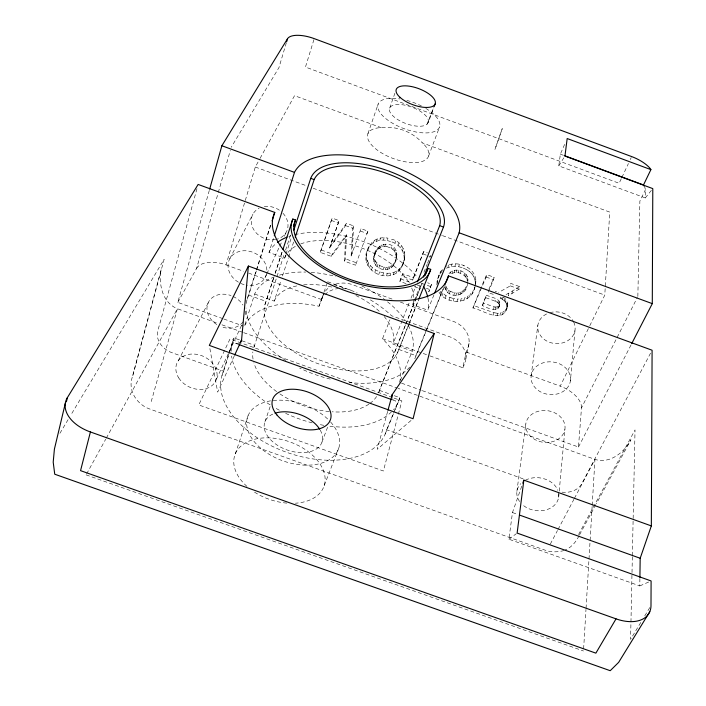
<?xml version="1.0" encoding="UTF-8"?>
<svg xmlns="http://www.w3.org/2000/svg" width="706" height="706" viewBox="0 0 706 706"><rect width="100%" height="100%" fill="white"/><g stroke="black" fill="none" stroke-linecap="round" stroke-linejoin="round"><path stroke-width="0.53" stroke-dasharray="3.53 2.65" d="M521.716 486.205L512.468 512.538L508.902 539.199L639.795 585.927L639.892 578.479M564.615 144.395L560.352 154.146L558.781 165.892L645.284 197.936L645.399 189.737L644.71 186.852M402.773 264.573C407.23 255.184 400.717 244.338 391.186 241.681L391.962 239.325C410.618 243.499 407.336 272.64 390.021 275.64C372.847 278.367 358.71 260.867 369.67 245.573L367.217 251.415M403.514 262.164C396.834 284.077 358.41 270.248 368.064 249.041M632.347 556.681L630.59 639.345L641.357 621.509M632.364 555.578L635.029 429.936L578.17 535.263M637.853 296.458L639.874 201.139L645.399 189.737M344.519 261.185L345.587 237.181L346.496 234.842L345.419 258.793L344.519 261.185L355.577 265.209L356.451 262.817L345.419 258.793M436.855 284.959C437.085 279.135 439.017 273.16 442.891 268.721C441.656 273.381 437.402 276.778 437.005 281.915M437.438 283.512L437.641 279.47M353.644 225.929L352.012 253.657L351.12 256.04L352.753 228.259L353.644 225.929L346.461 223.299L330.417 245.785L329.464 248.141L345.543 225.62L346.461 223.299M583.633 648.796L585.989 609.384M586.051 608.29L588.936 560.114M588.998 559.02L590.048 541.502M590.11 540.408L592.14 506.467M592.202 505.372L594.955 459.385L398.096 388.362M589.766 325.784L604.777 295.108L609.746 212.1L422.329 142.868C411.81 131.29 396.137 125.809 380.666 127.645A32.344 14.314 20.3 0 0 373.059 146.495A32.344 14.314 20.3 0 0 416.116 162.521A32.344 14.314 20.3 0 0 422.956 143.38L422.329 142.868M422.276 390.647L578.479 447.03L581.488 407.891L637.359 297.438M570.413 380.922A19.812 16.362 6.7 0 0 543.02 362.858A19.812 16.362 6.7 0 0 538.916 390.895A19.812 16.362 6.7 0 0 570.413 380.922L575.011 330.223M558.667 497.262L564.924 429.23A19.733 15.929 7.3 0 0 537.619 411.457A19.733 15.929 7.3 0 0 533.595 438.753A19.733 15.929 7.3 0 0 564.924 429.23M373.73 259.437C372.583 241.708 398.007 237.622 396.622 256.896C395.131 277.555 366.388 270.804 375.601 252.042M475.059 285.939C480.424 270.213 458.865 258.687 446.271 266.144M475.473 284.341L475.906 280.864M396.94 254.469L395.863 259.287L396.622 256.896M480.274 289.522L472.932 307.975C482.163 309.528 501.534 324.204 506.89 308.531C508.338 304.224 507.19 299.22 503.007 296.899M506.89 308.531L507.535 304.357M516.889 491.447L525.802 423.971M531.124 375.777L537.822 325.484M519.563 286.61L508.691 293.237L508.258 295.743L519.166 289.107L519.563 286.61L510.729 283.38L510.306 285.868L498.612 292.487M467.337 282.85C468.299 296.088 448.231 300.465 444.789 287.474L445.195 285.833M467.496 282.779C470.964 272.569 455.458 265.615 449.113 273.531L448.504 275.975M511.991 293.537L512.415 291.04M504.781 312.643L505.214 310.119L507.323 306.016M507.102 306.872L506.431 303.659L506.864 301.153M506.952 305.248L507.385 302.733M506.308 310.234L506.74 307.71M506.431 303.659L505.531 302.142L505.973 299.635M505.531 302.142L504.243 300.73L504.684 298.223M502.593 314.461L503.034 311.928L505.214 310.119M504.243 300.73L502.557 299.406L502.857 297.738M499.963 315.564L500.413 313.032L503.034 311.928M498.074 308.39C503.325 298.514 494.271 298.532 486.328 295.196L482.472 305.486C487.528 308.425 499.963 313.49 499.76 303.236M497.095 315.838L497.553 313.305L500.413 313.032M499.301 305.751L499.654 302M498.93 307.084L499.389 304.568M502.557 299.406L500.483 298.188L500.783 296.52M499.204 304.515L497.712 302.459L498.171 299.953M496.856 309.219L497.315 306.695L498.533 305.875M498.657 303.404L499.116 300.897M495.338 309.563L495.806 307.039L497.315 306.695M493.573 309.413L494.041 306.889L482.975 302.971M497.712 302.459L495.524 301.338L495.991 298.832M493.406 315.203L493.873 312.679L473.461 305.469M493.317 294.314L487.961 292.761L493.582 279.752L494.059 277.281L486.663 274.581L480.698 288.533M482.472 305.486L486.328 295.196M472.932 307.975L486.16 277.034L486.663 274.581M465.836 358.886L469.066 343.213M429.901 355.886L462.871 367.773L466.145 352.02L467.751 348.314A24.057 20.156 13.1 0 0 453.146 321.301L399.287 301.709M439 292.258C447.895 306.616 473.867 303.73 475.173 285.25M471.926 293.934L474.273 287.995M475.385 283.327L475.041 280.026L475.57 277.564M469.684 296.749L470.222 294.261L472.455 291.446M475.041 280.026L473.92 276.902L474.45 274.449M467.028 298.92L467.575 296.432L470.222 294.261M473.92 276.902L472.085 274.06L472.623 271.616M463.939 300.465L464.495 297.967L467.575 296.432M464.839 290.272L466.613 285.374L466.057 287.845M467.787 278.199L467.24 280.661C465.81 273.46 455.952 270.186 450.163 274.449L450.763 272.013M472.085 274.06L469.622 271.607L470.17 269.171M460.559 301.347L461.124 298.859L464.495 297.967M463.418 292.24L463.983 289.76L465.395 287.801M466.64 278.676L467.187 276.222M469.622 271.607L466.516 269.542L467.072 267.106M461.803 293.731L462.368 291.251L463.983 289.76M465.616 276.928L466.172 274.484M464.248 275.455L464.813 273.001M459.985 294.773L460.559 292.284L462.368 291.251M458.026 295.364L458.6 292.884L460.559 292.284M457.003 301.568L457.576 299.07L461.124 298.859M455.979 295.558L456.561 293.078L458.6 292.884M466.516 269.542L462.783 267.865L463.348 265.43M453.27 301.109L453.852 298.62L457.576 299.07M460.497 273.293L461.071 270.848M458.309 272.692L458.891 270.248M453.852 295.337L454.435 292.858L456.561 293.078M446.43 268.174L451.363 266.471L458.768 266.709L459.35 264.282M449.351 299.988L449.951 297.5L445.918 295.682L440.676 291.419L440.05 293.89M456.173 272.507L456.756 270.063M454.082 272.737L454.673 270.292M449.537 293.767L450.128 291.287L447.022 288.639L445.398 285.012M452.052 273.372L452.652 270.936M447.798 292.566L448.398 290.087M454.964 266.25L455.555 263.815M446.413 291.11L447.022 288.639M445.31 298.161L445.918 295.682M445.389 289.407L445.998 286.945M451.363 266.471L451.964 264.044M442.035 295.929L442.653 293.449M447.966 267.389L448.575 264.962M440.094 273.963L440.72 271.528M438.364 277.387L438.991 274.943M431.525 284.209L428.771 291.887L431.525 284.209L427.615 282.788M132.772 375.83L164.11 259.34L70.679 415.331M196.974 188.687L157.765 331.035A19.653 15.629 26.5 0 0 171.902 352.673L223.608 371.241A86.732 52.315 19.6 0 0 286.301 452.184A86.732 52.315 19.6 0 0 386.65 429.813L524.646 479.383M387.665 411.351L377.198 449.316L411.413 420.158M222.867 318.662L177.797 302.389L209.364 190.205M151.234 401.546L177.409 308.743C162.398 302.636 158.435 284.289 161.127 269.754L131.422 380.234C129.066 393.004 138.385 405.385 150.307 409.215L545.023 550.142C551.165 552.569 557.731 552.127 564.006 550.574M177.797 302.389L196.595 268.412L217.969 193.629M218.269 192.57L230.315 150.44M412.736 280.053L413.434 277.617L402.649 273.681L401.908 276.108L412.736 280.053L423.671 251.539L427.386 252.898M286.309 42.828L278.976 67.547L231.224 147.28M196.595 268.412A24.745 13.485 16.7 0 1 225.991 264.882L255.307 167.022L259.552 159.309M406.074 283.618L399.878 281.359L402.649 273.681M401.079 268.086L401.82 265.668M403.858 260.849L404.6 258.449M313.905 39.677L305.46 67.052L619.136 183.278L621.457 178.336M398.943 270.945L399.684 268.527M404.185 257.319L404.917 254.919M403.744 253.966L404.476 251.583M402.535 250.806L403.276 248.424M396.366 273.16L397.116 270.733M221.984 375.53L232.477 342.163M393.348 274.731L394.107 272.304M223.608 371.241L234.074 337.953L254.637 345.366A66.382 38.662 19.7 0 0 253.507 348.561L284.218 254.345M247.179 299.159L256.101 270.822M256.437 269.771L270.98 223.599M246.27 303.448A88.991 49.499 19.8 0 1 248.724 295.117L256.313 271.042M256.64 269.992L270.822 224.993M400.629 247.938L401.37 245.564M274.466 276.831A83.855 46.455 19.9 0 0 254.663 294.04L244.373 326.428A82.523 47.364 19.8 0 1 317.947 306.007L319.024 306.254L322.96 295.752A24.154 20.289 19.8 0 1 324.301 292.849M392.58 266.391L395.819 259.526L395.06 261.926M390.021 275.64L390.789 273.213M393.922 264.397L394.689 261.988M286.036 255.21A68.094 35.918 20 0 0 284.668 258.131L269.004 252.43L273.637 237.878M396.181 256.86L395.351 252.633L396.11 250.251M391.018 267.909L391.786 265.5L393.339 263.982M398.096 245.459L398.855 243.085M396.004 254.645L396.772 252.254M386.491 275.87L387.267 273.443M389.244 268.968L390.021 266.55L391.786 265.5M387.312 269.577L388.097 267.168L390.021 266.55M395.351 252.633L394.283 250.868L395.051 248.486M264.935 304.639L273.751 277.467M275.111 273.284L282.232 251.336M443.103 288.992L415.843 355.63L398.749 349.435A70.6 39.245 19.8 0 1 318.424 363.819A70.6 39.245 19.8 0 1 266.1 301.409L273.884 277.423M275.243 273.248L282.347 251.354M385.291 269.78L386.076 267.371L388.097 267.168M394.283 250.868L392.88 249.368L393.648 246.994M394.945 243.376L395.713 241.011M285.586 250.153L290.704 234.454M284.668 258.131L285.683 255.025M286.027 253.983L291.446 237.41M392.88 249.368L391.15 248.15L391.927 245.776M382.767 275.419L383.552 272.993M254.663 294.04L274.21 301.118L281.094 280.167M282.471 275.975L288.322 258.167M288.666 257.116L293.828 241.408M383.164 269.568L383.949 267.159L386.076 267.371M473.744 290.475L474.944 286.812M374.78 254.425C376.289 249.306 381.478 245.414 386.888 246.588L387.682 244.223M378.84 274.29L379.643 271.872M235.283 453.923L248.088 415.64M378.822 267.98L379.625 265.58L375.389 261.185L374.551 257.055M377.066 266.771L377.869 264.371M384.761 246.412L385.555 244.038M370.906 245.088C374.965 240.649 381.425 239.29 387.162 240.525L387.956 238.169C382.228 236.934 375.795 238.293 371.744 242.723L368.832 247.947M382.696 246.65L383.499 244.276M374.771 272.454L375.583 270.045M380.702 247.303L381.505 244.938M383.367 240.066L384.17 237.71M375.645 265.306L376.457 262.906M378.857 248.406L379.669 246.032M371.444 270.195L372.265 267.786M374.577 263.576L375.389 261.185M345.587 237.181L331.335 256.375L320.277 252.351L332.199 218.083L339.136 220.625L330.417 245.785M320.277 252.351L332.199 218.083M377.251 249.959L378.072 247.585M373.915 261.617L374.736 259.226M264.971 421.685L271.042 404.07M369.406 268.139L370.244 265.738M374.012 257.046L374.833 254.654M379.793 240.314L380.605 237.957M375.901 251.963L376.713 249.589M367.958 133.566L378.222 103.914M329.464 248.141L339.136 220.625M367.764 265.668L368.594 263.267M376.448 241.249L377.269 238.893M319.024 306.254L323.736 292.981M324.001 292.099L327.328 282.771M373.448 242.855L374.277 240.499M366.573 262.941L367.42 260.54M389.659 108.124L394.883 93.28M365.937 260.126L366.776 257.734M366.017 256.013L366.855 253.63M351.12 256.04L360.987 228.612L367.914 231.153L355.577 265.209M367.914 231.153L367.067 233.492L360.113 230.95L360.987 228.612M428.295 122.42A20.598 8.728 20.4 0 0 403.267 104.876A20.598 8.728 20.4 0 0 394.389 117.187A20.598 8.728 20.4 0 0 426.918 124.327L428.295 122.42L433.766 107.7M428.568 156.105L439.626 126.806M321.971 442.097L327.769 426.751M399.878 281.359L401.908 276.108M322.96 295.752L320.868 301.153A24.304 20.359 19.8 0 1 323.401 296.449M324.204 485.622L338.765 448.107M399.517 382.431A82.523 47.364 19.8 0 0 382.511 338.792L389.924 319.747M413.434 277.617L423.671 251.539M400.337 380.41L412.242 351.12L392.88 344.104L409.418 302.239M411.033 298.153L415.878 285.895M331.335 256.375L332.27 254.001L346.496 234.842M423.953 272.278L427.13 264.273M427.527 263.267L430.695 255.254M433.934 294.905L427.739 310.181L412.648 304.683L421.173 283.23M405.403 325.272L378.266 393.516A66.382 38.662 19.7 0 0 379.449 390.356L415.825 298.867M416.231 297.853L421.888 283.618A84.561 44.69 20 0 1 422.938 285.339M405.809 324.248L422.011 283.503L430.872 286.671M398.749 349.435L408.862 324.098M409.268 323.092L418.57 299.776M397.566 352.647L418.649 299.838M427.033 124.177L433.581 107.85M444.259 286.804L414.846 358.683A88.991 49.499 19.8 0 0 415.843 355.63M386.65 429.813L399.808 397.699L391.662 394.76M385.141 434.111L394.619 410.971M395.033 409.965L398.334 401.926M488.879 289.275L494.059 277.281M462.871 367.773L464.504 364.031A24.481 20.35 12.9 0 0 449.598 336.744L391.486 315.732A83.52 46.693 19.8 0 0 369.397 299.3M234.198 356.124L217.66 392.13L209.7 347.529M265.024 277.74L266.4 274.775M266.868 273.787L279.285 247.118M279.744 246.129L282.047 241.187M284.341 236.245L286.186 232.3M216.477 379.06L241.743 324.963M621.924 177.347L628.437 163.51M630.299 159.556L631.226 157.579M581.488 407.891A24.428 13.193 26.1 0 0 560.22 386.156L589.281 326.772M578.479 447.03L631.199 344.607M178.283 360.695L209.347 300.712M229.777 258.714L252.933 214.13M650.553 353.15L581.841 483.61A19.362 15.25 6.7 0 1 561.667 492.126M550.292 544.141L557.484 530.506M557.996 529.526L573.907 499.327M574.419 498.357L594.955 459.385C610.046 464.133 624.201 452.414 630.926 439.767L596.332 503.766M579.044 535.766C575.99 541.934 571.401 547.618 564.818 550.159M579.564 534.795L595.811 504.737M86.626 473.911L105.741 439.141M106.271 438.17L177.409 308.743L217.819 323.322M260.082 158.347L294.534 95.663L381.152 127.662M59.922 433.29L68.42 419.108M644.755 615.879L650.42 606.498M558.781 165.892L563.838 157.835M645.284 197.936L651.426 190.302M508.902 539.199L516.315 533.701M506.008 294.534L508.691 293.237M639.795 585.927L649.211 581.779M495.144 291.737L496.556 291.34M500.483 298.188L503.202 297.747M238.875 343.46L236.889 343.725L234.639 343.019L237.737 344.14M494.041 306.889L495.806 307.039M493.873 312.679L497.553 313.305M333.788 284.589L346.143 288.463M449.951 297.5L453.852 298.62M387.162 240.525L391.186 241.681M458.768 266.709L462.783 267.865M86.097 474.873L583.5 650.994M512.468 512.538L517.657 514.392M382.511 338.792L428.877 355.515M223.89 319.033L243.349 326.057M401.59 383.173L421.244 390.268M221.966 324.822L242.688 332.297M243.72 332.667L397.063 387.991M379.449 390.356L390.639 394.398M392.571 397.549L229.988 338.959L198.783 404.953L383.384 470.999L401.89 400.911L393.604 397.919M392.66 399.958L395.757 401.07L393.595 400.187L392.236 398.722M392.042 299.07L352.682 284.756A24.154 20.289 19.8 0 0 334.45 284.553M327.681 281.747L352.656 290.996A83.52 46.693 19.8 0 1 357.21 292.99M225.991 264.882L243.473 271.228M248.618 273.09L321.618 299.573M466.145 352.02L560.22 386.156M248.724 295.117L266.1 301.409M331.238 220.387L338.2 222.937M345.543 225.62L352.753 228.259M422.982 253.939L430.431 256.657M486.16 277.034L493.582 279.752M510.306 285.868L519.166 289.107M386.888 246.588L391.15 248.15M450.128 291.287L454.435 292.858M379.625 265.58L383.949 267.159M321.248 249.986L332.27 254.001M400.62 278.923L409.886 282.294M417.087 284.915L422.232 286.795M426.345 288.295L429.433 289.416M414.325 286.618L420.52 288.878M255.307 167.022L307.004 185.969M313.208 188.246L441.418 235.23M442.45 235.61L604.777 295.108M560.352 154.146L563.423 155.294M485.834 297.694L495.524 301.338M246.959 486.408A47.223 30.499 19.3 0 1 252.219 439.962A47.223 30.499 19.3 0 1 319.597 463.33A47.223 30.499 19.3 0 1 295.399 503.21M286.812 503.113A47.223 30.499 19.3 0 1 253.807 491.676M287.898 252.51A68.094 35.918 20 0 1 296.22 245.909M300.774 243.888A68.094 35.918 20 0 1 409.524 283.53M411.695 287.986A68.094 35.918 20 0 1 412.648 304.683M269.004 252.43A84.561 44.69 20 0 1 276.611 243.049M288.833 236.448A84.561 44.69 20 0 1 290.757 235.795M294.808 234.666A84.561 44.69 20 0 1 416.875 276.734M427.977 298.17A84.561 44.69 20 0 1 427.739 310.181M279.426 275.137A83.855 46.455 19.9 0 1 305.724 272.075M311.108 272.331A83.855 46.455 19.9 0 1 335.615 276.452M361.887 286.009A83.855 46.455 19.9 0 1 384.973 299.847M387.506 301.806A83.855 46.455 19.9 0 1 405.544 320.939M408.218 325.387A83.855 46.455 19.9 0 1 412.242 351.12M274.21 301.118A63.152 34.991 19.9 0 1 296.723 285.912M303.642 284.871A63.152 34.991 19.9 0 1 333.047 287.342M355.912 295.532A63.152 34.991 19.9 0 1 379.599 311.646M384.152 316.482A63.152 34.991 19.9 0 1 392.88 344.104M266.577 273.672A20.033 16.688 26.2 0 1 246.12 285.109M244.126 284.642A20.033 16.688 26.2 0 1 239.316 282.691M238.416 282.179A20.033 16.688 26.2 0 1 229.318 259.631A20.033 16.688 26.2 0 1 252.21 252.051A20.033 16.688 26.2 0 1 266.727 272.807M425.815 108.397A32.776 13.899 20.4 0 1 430.228 132.604A32.776 13.899 20.4 0 1 381.902 114.937A32.776 13.899 20.4 0 1 399.94 98.937M406.815 100.402A32.776 13.899 20.4 0 1 421.429 105.962M320.25 430.139A30.279 18.833 19.5 0 1 307.587 452.193A30.279 18.833 19.5 0 1 269.498 438.541A30.279 18.833 19.5 0 1 274.034 413.575M330.655 422.073A48.176 29.979 19.5 0 1 298.576 464.645A48.176 29.979 19.5 0 1 250.259 411.783A48.176 29.979 19.5 0 1 329.931 421.288M282.991 213.274A18.947 16.141 27 0 1 276.62 239.308M275.728 239.51A18.947 16.141 27 0 1 253.242 228.77A18.947 16.141 27 0 1 259.084 208.244M264.291 206.576A18.947 16.141 27 0 1 281.597 211.906M573.651 322.024A18.753 15.841 5.9 0 1 564.138 342.428A18.753 15.841 5.9 0 1 539.534 334.07A18.753 15.841 5.9 0 1 548.024 313.323M549.815 312.705A18.753 15.841 5.9 0 1 573.246 321.256M399.808 397.699A88.206 51.397 19.7 0 1 393.489 409.674M391.548 411.783A88.206 51.397 19.7 0 1 329.614 426.168M323.833 425.321A88.206 51.397 19.7 0 1 318.018 424.209M312.176 422.85A88.206 51.397 19.7 0 1 283.777 412.454M279.329 410.195A88.206 51.397 19.7 0 1 274.157 407.318M270.001 404.785A88.206 51.397 19.7 0 1 231.559 356.071M231.206 351.253A88.206 51.397 19.7 0 1 234.074 337.953M376.616 396.498A66.382 38.662 19.7 0 1 369.688 403.603M368.894 404.159A66.382 38.662 19.7 0 1 332.085 411.801M329.27 411.572A66.382 38.662 19.7 0 1 279.7 393.763M276.628 391.609A66.382 38.662 19.7 0 1 253.869 362.76M253.03 359.045A66.382 38.662 19.7 0 1 252.854 351.915M558.578 492.929A21.092 16.476 8 0 1 546.753 509.67A21.092 16.476 8 0 1 522.193 504.455M519.625 501.551A21.092 16.476 8 0 1 520.746 483.645M525.388 480.212A21.092 16.476 8 0 1 557.846 490.352M243.049 321.865A19.962 16.264 25.5 0 1 221.49 326.807M216.839 324.539A19.962 16.264 25.5 0 1 208.314 302.459A19.962 16.264 25.5 0 1 231.065 295.585M233.006 296.388A19.962 16.264 25.5 0 1 242.952 305.036M245.344 311.143A19.962 16.264 25.5 0 1 245.238 317.047M409.692 367.138A88.991 49.499 19.8 0 1 349.143 382.52M330.267 379.113A88.991 49.499 19.8 0 1 299.653 368.091M285.709 360.439A88.991 49.499 19.8 0 1 246.023 307.948M324.813 294.799A24.304 20.359 19.8 0 1 338.289 288.56M342.454 288.445A24.304 20.359 19.8 0 1 350.758 290.14M325.484 291.066A24.154 20.289 19.8 0 1 329.402 287.245M502.248 128.633L494.924 149.495L502.248 128.633M178.768 377.966A21.348 16.847 24.7 0 0 214.5 382.979A21.348 16.847 24.7 0 0 196.144 354.253A21.348 16.847 24.7 0 0 178.768 377.966"/><path stroke-width="1.06" d="M639.91 577.411L640.183 558.252L651.338 525.917L652.097 350.229L448.469 275.861A92.592 46.799 20.1 0 1 344.696 290.493A92.592 46.799 20.1 0 1 274.775 212.427L198.139 184.442L67.423 397.549L66.399 401.829M631.702 343.628L652.291 303.633L652.794 188.608L564.959 156.044L567.174 138.535L650.897 169.625L643.493 184.972L644.304 186.225M234.657 355.127L241.549 340.124L248.388 266.047L434.19 333.506L413.081 418.737L209.32 345.402L248.388 266.047M651.338 525.917L523.852 480.133L517.136 533.083L651.1 580.95L650.994 605.554A37.542 22.936 31.6 0 1 616.038 618.862L595.873 653.147L80.555 470.646L90.403 431.966A37.939 23.916 12.7 0 1 67.423 397.549M391.804 396.772L392.315 394.469L434.19 333.506M65.27 403.461L54.406 449.122L53.206 462.121L54.733 474.211L610.213 670.7L618.659 662.352L649.794 611.687M387.956 410.292L392.315 394.469M209.664 189.146L221.878 145.745L287.536 38.715A23.519 9.478 18.5 0 1 314.232 38.627L631.693 156.591A23.201 9.293 24.1 0 1 650.014 168.31L650.897 169.625M286.618 41.804L287.536 38.715M272.137 220.801L274.775 212.427M274.299 235.795L294.49 172.388A87.809 42.086 20.2 0 1 390.506 165.089A87.809 42.086 20.2 0 1 459.138 232.786L652.291 303.633M283.027 249.271L292.84 219.028L295.514 219.998A70.556 35.635 20.1 0 0 349.002 279.055A70.556 35.635 20.1 0 0 427.951 268.368L430.704 269.374L418.976 298.77M293.467 226.273L295.514 219.998M293.811 230.156L310.746 178.344A70.697 33.817 20.2 0 1 388.653 171.037A70.697 33.817 20.2 0 1 443.492 227.041L423.609 277.105M295.205 237.216L314.144 179.598A66.911 32.052 20.2 0 1 387.47 173.694A66.911 32.052 20.2 0 1 439.688 225.646L443.492 227.041M522.784 483.169L523.852 480.133M434.128 106.712L435.223 103.773M417.493 281.809L439.688 225.646M425.118 275.49L427.951 268.368M434.764 292.866L459.138 232.786M444.754 284.95L448.469 275.861M240.472 342.233L241.549 340.124M90.403 431.966L616.038 618.862M519.731 515.142L640.183 558.252M238.769 344.51L391.627 399.587M221.878 145.745L294.49 172.388M310.746 178.344L314.144 179.598M564.456 155.673L643.493 184.972M277.467 242.387A84.561 44.69 20 0 1 286.971 237.154M423.423 286.204A84.561 44.69 20 0 1 427.748 297.12M275.005 413.222A30.279 18.833 19.5 0 1 319.73 429.257M430.704 269.374A73.45 37.1 20.1 0 1 348.508 280.564A73.45 37.1 20.1 0 1 292.84 219.028M400.011 97.357A20.774 8.56 20.4 0 0 433.855 105.635A20.774 8.56 20.4 0 0 413.275 86.953A20.774 8.56 20.4 0 0 400.011 97.357M276.92 414.96A30.632 18.63 19.6 0 0 327.972 423.821A30.632 18.63 19.6 0 0 299.723 389.88A30.632 18.63 19.6 0 0 276.92 414.96"/></g></svg>
